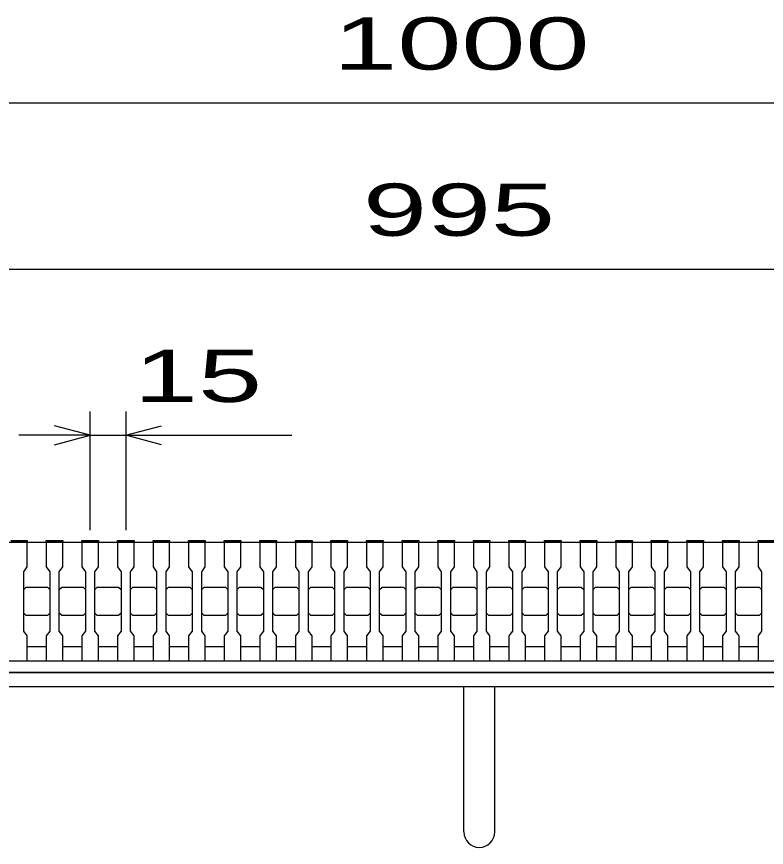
# Model space of a CAD drawing. Units: millimetres, scale not verified. Extents: x -1820 to 1731, y -1282 to 1054.
# Drawn here: x -1045.5 to -729.5, y -701.1 to -351.2 of the extents above; entities that cross this region are included whole.
import ezdxf
from ezdxf.enums import TextEntityAlignment as Align

# ---------------------------------------------------------------- set-up
doc = ezdxf.new("R2010")
doc.units = ezdxf.units.MM
doc.header["$LTSCALE"] = 10
for name, color, linetype, lineweight in [('16', 3, 'Continuous', 25), ('19', 6, 'Continuous', 25), ('22', 4, 'Continuous', 25)]:
    doc.layers.add(name, color=color, linetype=linetype, lineweight=lineweight)
doc.styles.add('ベクトル', font='')
doc.styles.get('ベクトル').set_extended_font_data('ベクトル')

msp = doc.modelspace()

# ---------------------------------------------------------------- linework, layer by layer
at = {"layer": '16'}
for p, q in [((-1348, -572.5), (-353, -572.5)), ((-1048, -571.8), (-1041, -571.8)), ((-1041, -572.5), (-1048, -572.5)), ((-1041, -571.8), (-1041, -572.5)), ((-1041, -583), (-1041, -572.5)), ((-1033, -572.5), (-1033, -571.8)), ((-1033, -571.8), (-1026, -571.8)), ((-1033, -572.5), (-1033, -583)), ((-1026, -572.5), (-1033, -572.5)), ((-1026, -571.8), (-1026, -572.5)), ((-1026, -583), (-1026, -572.5)), ((-1018, -572.5), (-1018, -571.8)), ((-1018, -571.8), (-1011, -571.8)), ((-1018, -572.5), (-1018, -583)), ((-1011, -572.5), (-1018, -572.5)), ((-1011, -571.8), (-1011, -572.5)), ((-1011, -583), (-1011, -572.5)), ((-1003, -572.5), (-1003, -571.8)), ((-1003, -571.8), (-996, -571.8)), ((-1003, -572.5), (-1003, -583)), ((-996, -572.5), (-1003, -572.5)), ((-996, -571.8), (-996, -572.5)), ((-996, -583), (-996, -572.5)), ((-988, -572.5), (-988, -571.8)), ((-988, -571.8), (-981, -571.8)), ((-988, -572.5), (-988, -583)), ((-981, -572.5), (-988, -572.5)), ((-981, -571.8), (-981, -572.5)), ((-981, -583), (-981, -572.5)), ((-973, -572.5), (-973, -571.8)), ((-973, -571.8), (-966, -571.8)), ((-973, -572.5), (-973, -583)), ((-966, -572.5), (-973, -572.5)), ((-966, -571.8), (-966, -572.5)), ((-966, -583), (-966, -572.5)), ((-958, -572.5), (-958, -571.8)), ((-958, -571.8), (-951, -571.8)), ((-958, -572.5), (-958, -583)), ((-951, -572.5), (-958, -572.5)), ((-951, -571.8), (-951, -572.5)), ((-951, -583), (-951, -572.5)), ((-943, -572.5), (-943, -571.8)), ((-943, -571.8), (-936, -571.8)), ((-943, -572.5), (-943, -583)), ((-936, -572.5), (-943, -572.5)), ((-936, -571.8), (-936, -572.5)), ((-936, -583), (-936, -572.5)), ((-928, -572.5), (-928, -571.8)), ((-928, -571.8), (-921, -571.8)), ((-928, -572.5), (-928, -583)), ((-921, -572.5), (-928, -572.5)), ((-921, -571.8), (-921, -572.5)), ((-921, -583), (-921, -572.5)), ((-913, -572.5), (-913, -571.8)), ((-913, -571.8), (-906, -571.8)), ((-913, -572.5), (-913, -583)), ((-906, -572.5), (-913, -572.5)), ((-906, -571.8), (-906, -572.5)), ((-906, -583), (-906, -572.5)), ((-898, -572.5), (-898, -571.8)), ((-898, -571.8), (-891, -571.8)), ((-898, -572.5), (-898, -583)), ((-891, -572.5), (-898, -572.5)), ((-891, -571.8), (-891, -572.5)), ((-891, -583), (-891, -572.5)), ((-883, -572.5), (-883, -571.8)), ((-883, -571.8), (-876, -571.8)), ((-883, -572.5), (-883, -583)), ((-876, -572.5), (-883, -572.5)), ((-876, -571.8), (-876, -572.5)), ((-876, -583), (-876, -572.5)), ((-868, -572.5), (-868, -571.8)), ((-868, -571.8), (-861, -571.8)), ((-868, -572.5), (-868, -583)), ((-861, -572.5), (-868, -572.5)), ((-861, -571.8), (-861, -572.5)), ((-861, -583), (-861, -572.5)), ((-853, -572.5), (-853, -571.8)), ((-853, -571.8), (-846, -571.8)), ((-853, -572.5), (-853, -583)), ((-846, -572.5), (-853, -572.5)), ((-846, -571.8), (-846, -572.5)), ((-846, -583), (-846, -572.5)), ((-838, -572.5), (-838, -571.8)), ((-838, -571.8), (-831, -571.8)), ((-838, -572.5), (-838, -583)), ((-831, -572.5), (-838, -572.5)), ((-831, -571.8), (-831, -572.5)), ((-831, -583), (-831, -572.5)), ((-823, -572.5), (-823, -571.8)), ((-823, -571.8), (-816, -571.8)), ((-823, -572.5), (-823, -583)), ((-816, -572.5), (-823, -572.5)), ((-816, -571.8), (-816, -572.5)), ((-816, -583), (-816, -572.5)), ((-808, -572.5), (-808, -571.8)), ((-808, -571.8), (-801, -571.8)), ((-808, -572.5), (-808, -583)), ((-801, -572.5), (-808, -572.5)), ((-801, -571.8), (-801, -572.5)), ((-801, -583), (-801, -572.5)), ((-793, -572.5), (-793, -571.8)), ((-793, -571.8), (-786, -571.8)), ((-793, -572.5), (-793, -583)), ((-786, -572.5), (-793, -572.5)), ((-786, -571.8), (-786, -572.5)), ((-786, -583), (-786, -572.5)), ((-778, -572.5), (-778, -571.8)), ((-778, -571.8), (-771, -571.8)), ((-778, -572.5), (-778, -583)), ((-771, -572.5), (-778, -572.5)), ((-771, -571.8), (-771, -572.5)), ((-771, -583), (-771, -572.5)), ((-763, -572.5), (-763, -571.8)), ((-763, -571.8), (-756, -571.8)), ((-763, -572.5), (-763, -583)), ((-756, -572.5), (-763, -572.5)), ((-756, -571.8), (-756, -572.5)), ((-756, -583), (-756, -572.5)), ((-748, -572.5), (-748, -571.8)), ((-748, -571.8), (-741, -571.8)), ((-748, -572.5), (-748, -583)), ((-741, -572.5), (-748, -572.5)), ((-741, -571.8), (-741, -572.5)), ((-741, -583), (-741, -572.5)), ((-733, -572.5), (-733, -571.8)), ((-733, -571.8), (-726, -571.8)), ((-733, -572.5), (-733, -583)), ((-726, -572.5), (-733, -572.5)), ((-1042.5, -585), (-1041, -583)), ((-1033, -583), (-1031.5, -585)), ((-1027.5, -585), (-1026, -583)), ((-1018, -583), (-1016.5, -585)), ((-1012.5, -585), (-1011, -583)), ((-1003, -583), (-1001.5, -585)), ((-997.5, -585), (-996, -583)), ((-988, -583), (-986.5, -585)), ((-982.5, -585), (-981, -583)), ((-973, -583), (-971.5, -585)), ((-967.5, -585), (-966, -583)), ((-958, -583), (-956.5, -585)), ((-952.5, -585), (-951, -583)), ((-943, -583), (-941.5, -585)), ((-937.5, -585), (-936, -583)), ((-928, -583), (-926.5, -585)), ((-922.5, -585), (-921, -583)), ((-913, -583), (-911.5, -585)), ((-907.5, -585), (-906, -583)), ((-898, -583), (-896.5, -585)), ((-892.5, -585), (-891, -583)), ((-883, -583), (-881.5, -585)), ((-877.5, -585), (-876, -583)), ((-868, -583), (-866.5, -585)), ((-862.5, -585), (-861, -583)), ((-853, -583), (-851.5, -585)), ((-847.5, -585), (-846, -583)), ((-838, -583), (-836.5, -585)), ((-832.5, -585), (-831, -583)), ((-823, -583), (-821.5, -585)), ((-817.5, -585), (-816, -583)), ((-808, -583), (-806.5, -585)), ((-802.5, -585), (-801, -583)), ((-793, -583), (-791.5, -585)), ((-787.5, -585), (-786, -583)), ((-778, -583), (-776.5, -585)), ((-772.5, -585), (-771, -583)), ((-763, -583), (-761.5, -585)), ((-757.5, -585), (-756, -583)), ((-748, -583), (-746.5, -585)), ((-742.5, -585), (-741, -583)), ((-733, -583), (-731.5, -585)), ((-1042.5, -610), (-1042.5, -585)), ((-1031.5, -585), (-1031.5, -610)), ((-1027.5, -610), (-1027.5, -585)), ((-1016.5, -585), (-1016.5, -610)), ((-1012.5, -610), (-1012.5, -585)), ((-1001.5, -585), (-1001.5, -610)), ((-997.5, -610), (-997.5, -585)), ((-986.5, -585), (-986.5, -610)), ((-982.5, -610), (-982.5, -585)), ((-971.5, -585), (-971.5, -610)), ((-967.5, -610), (-967.5, -585)), ((-956.5, -585), (-956.5, -610)), ((-952.5, -610), (-952.5, -585)), ((-941.5, -585), (-941.5, -610)), ((-937.5, -610), (-937.5, -585)), ((-926.5, -585), (-926.5, -610)), ((-922.5, -610), (-922.5, -585)), ((-911.5, -585), (-911.5, -610)), ((-907.5, -610), (-907.5, -585)), ((-896.5, -585), (-896.5, -610)), ((-892.5, -610), (-892.5, -585)), ((-881.5, -585), (-881.5, -610)), ((-877.5, -610), (-877.5, -585)), ((-866.5, -585), (-866.5, -610)), ((-862.5, -610), (-862.5, -585)), ((-851.5, -585), (-851.5, -610)), ((-847.5, -610), (-847.5, -585)), ((-836.5, -585), (-836.5, -610)), ((-832.5, -610), (-832.5, -585)), ((-821.5, -585), (-821.5, -610)), ((-817.5, -610), (-817.5, -585)), ((-806.5, -585), (-806.5, -610)), ((-802.5, -610), (-802.5, -585)), ((-791.5, -585), (-791.5, -610)), ((-787.5, -610), (-787.5, -585)), ((-776.5, -585), (-776.5, -610)), ((-772.5, -610), (-772.5, -585)), ((-761.5, -585), (-761.5, -610)), ((-757.5, -610), (-757.5, -585)), ((-746.5, -585), (-746.5, -610)), ((-742.5, -610), (-742.5, -585)), ((-731.5, -585), (-731.5, -610)), ((-1042.5, -592.5), (-1041.5, -591.5)), ((-1041.5, -591.5), (-1032.5, -591.5)), ((-1032.5, -591.5), (-1031.5, -592.5)), ((-1027.5, -592.5), (-1026.5, -591.5)), ((-1026.5, -591.5), (-1017.5, -591.5)), ((-1017.5, -591.5), (-1016.5, -592.5)), ((-1012.5, -592.5), (-1011.5, -591.5)), ((-1011.5, -591.5), (-1002.5, -591.5)), ((-1002.5, -591.5), (-1001.5, -592.5)), ((-997.5, -592.5), (-996.5, -591.5)), ((-996.5, -591.5), (-987.5, -591.5)), ((-987.5, -591.5), (-986.5, -592.5)), ((-982.5, -592.5), (-981.5, -591.5)), ((-981.5, -591.5), (-972.5, -591.5)), ((-972.5, -591.5), (-971.5, -592.5)), ((-967.5, -592.5), (-966.5, -591.5)), ((-966.5, -591.5), (-957.5, -591.5)), ((-957.5, -591.5), (-956.5, -592.5)), ((-952.5, -592.5), (-951.5, -591.5)), ((-951.5, -591.5), (-942.5, -591.5)), ((-942.5, -591.5), (-941.5, -592.5)), ((-937.5, -592.5), (-936.5, -591.5)), ((-936.5, -591.5), (-927.5, -591.5)), ((-927.5, -591.5), (-926.5, -592.5)), ((-922.5, -592.5), (-921.5, -591.5)), ((-921.5, -591.5), (-912.5, -591.5)), ((-912.5, -591.5), (-911.5, -592.5)), ((-907.5, -592.5), (-906.5, -591.5)), ((-906.5, -591.5), (-897.5, -591.5)), ((-897.5, -591.5), (-896.5, -592.5)), ((-892.5, -592.5), (-891.5, -591.5)), ((-891.5, -591.5), (-882.5, -591.5)), ((-882.5, -591.5), (-881.5, -592.5)), ((-877.5, -592.5), (-876.5, -591.5)), ((-876.5, -591.5), (-867.5, -591.5)), ((-867.5, -591.5), (-866.5, -592.5)), ((-862.5, -592.5), (-861.5, -591.5)), ((-861.5, -591.5), (-852.5, -591.5)), ((-852.5, -591.5), (-851.5, -592.5)), ((-847.5, -592.5), (-846.5, -591.5)), ((-846.5, -591.5), (-837.5, -591.5)), ((-837.5, -591.5), (-836.5, -592.5)), ((-832.5, -592.5), (-831.5, -591.5)), ((-831.5, -591.5), (-822.5, -591.5)), ((-822.5, -591.5), (-821.5, -592.5)), ((-817.5, -592.5), (-816.5, -591.5)), ((-816.5, -591.5), (-807.5, -591.5)), ((-807.5, -591.5), (-806.5, -592.5)), ((-802.5, -592.5), (-801.5, -591.5)), ((-801.5, -591.5), (-792.5, -591.5)), ((-792.5, -591.5), (-791.5, -592.5)), ((-787.5, -592.5), (-786.5, -591.5)), ((-786.5, -591.5), (-777.5, -591.5)), ((-777.5, -591.5), (-776.5, -592.5)), ((-772.5, -592.5), (-771.5, -591.5)), ((-771.5, -591.5), (-762.5, -591.5)), ((-762.5, -591.5), (-761.5, -592.5)), ((-757.5, -592.5), (-756.5, -591.5)), ((-756.5, -591.5), (-747.5, -591.5)), ((-747.5, -591.5), (-746.5, -592.5)), ((-742.5, -592.5), (-741.5, -591.5)), ((-741.5, -591.5), (-732.5, -591.5)), ((-732.5, -591.5), (-731.5, -592.5)), ((-1041.5, -603.5), (-1042.5, -602.5)), ((-1032.5, -603.5), (-1041.5, -603.5)), ((-1031.5, -602.5), (-1032.5, -603.5)), ((-1026.5, -603.5), (-1027.5, -602.5)), ((-1017.5, -603.5), (-1026.5, -603.5)), ((-1016.5, -602.5), (-1017.5, -603.5)), ((-1011.5, -603.5), (-1012.5, -602.5)), ((-1002.5, -603.5), (-1011.5, -603.5)), ((-1001.5, -602.5), (-1002.5, -603.5)), ((-996.5, -603.5), (-997.5, -602.5)), ((-987.5, -603.5), (-996.5, -603.5)), ((-986.5, -602.5), (-987.5, -603.5)), ((-981.5, -603.5), (-982.5, -602.5)), ((-972.5, -603.5), (-981.5, -603.5)), ((-971.5, -602.5), (-972.5, -603.5)), ((-966.5, -603.5), (-967.5, -602.5)), ((-957.5, -603.5), (-966.5, -603.5)), ((-956.5, -602.5), (-957.5, -603.5)), ((-951.5, -603.5), (-952.5, -602.5)), ((-942.5, -603.5), (-951.5, -603.5)), ((-941.5, -602.5), (-942.5, -603.5)), ((-936.5, -603.5), (-937.5, -602.5)), ((-927.5, -603.5), (-936.5, -603.5)), ((-926.5, -602.5), (-927.5, -603.5)), ((-921.5, -603.5), (-922.5, -602.5)), ((-912.5, -603.5), (-921.5, -603.5)), ((-911.5, -602.5), (-912.5, -603.5)), ((-906.5, -603.5), (-907.5, -602.5)), ((-897.5, -603.5), (-906.5, -603.5)), ((-896.5, -602.5), (-897.5, -603.5)), ((-891.5, -603.5), (-892.5, -602.5)), ((-882.5, -603.5), (-891.5, -603.5)), ((-881.5, -602.5), (-882.5, -603.5)), ((-876.5, -603.5), (-877.5, -602.5)), ((-867.5, -603.5), (-876.5, -603.5)), ((-866.5, -602.5), (-867.5, -603.5)), ((-861.5, -603.5), (-862.5, -602.5)), ((-852.5, -603.5), (-861.5, -603.5)), ((-851.5, -602.5), (-852.5, -603.5)), ((-846.5, -603.5), (-847.5, -602.5)), ((-837.5, -603.5), (-846.5, -603.5)), ((-836.5, -602.5), (-837.5, -603.5)), ((-831.5, -603.5), (-832.5, -602.5)), ((-822.5, -603.5), (-831.5, -603.5)), ((-821.5, -602.5), (-822.5, -603.5)), ((-816.5, -603.5), (-817.5, -602.5)), ((-807.5, -603.5), (-816.5, -603.5)), ((-806.5, -602.5), (-807.5, -603.5)), ((-801.5, -603.5), (-802.5, -602.5)), ((-792.5, -603.5), (-801.5, -603.5)), ((-791.5, -602.5), (-792.5, -603.5)), ((-786.5, -603.5), (-787.5, -602.5)), ((-777.5, -603.5), (-786.5, -603.5)), ((-776.5, -602.5), (-777.5, -603.5)), ((-771.5, -603.5), (-772.5, -602.5)), ((-762.5, -603.5), (-771.5, -603.5)), ((-761.5, -602.5), (-762.5, -603.5)), ((-756.5, -603.5), (-757.5, -602.5)), ((-747.5, -603.5), (-756.5, -603.5)), ((-746.5, -602.5), (-747.5, -603.5)), ((-741.5, -603.5), (-742.5, -602.5)), ((-732.5, -603.5), (-741.5, -603.5)), ((-731.5, -602.5), (-732.5, -603.5)), ((-1041, -612), (-1042.5, -610)), ((-1041, -622.5), (-1041, -612)), ((-1031.5, -610), (-1033, -612)), ((-1033, -612), (-1033, -622.5)), ((-1026, -612), (-1027.5, -610)), ((-1026, -622.5), (-1026, -612)), ((-1016.5, -610), (-1018, -612)), ((-1018, -612), (-1018, -622.5)), ((-1011, -612), (-1012.5, -610)), ((-1011, -622.5), (-1011, -612)), ((-1001.5, -610), (-1003, -612)), ((-1003, -612), (-1003, -622.5)), ((-996, -612), (-997.5, -610)), ((-996, -622.5), (-996, -612)), ((-986.5, -610), (-988, -612)), ((-988, -612), (-988, -622.5)), ((-981, -612), (-982.5, -610)), ((-981, -622.5), (-981, -612)), ((-971.5, -610), (-973, -612)), ((-973, -612), (-973, -622.5)), ((-966, -612), (-967.5, -610)), ((-966, -622.5), (-966, -612)), ((-956.5, -610), (-958, -612)), ((-958, -612), (-958, -622.5)), ((-951, -612), (-952.5, -610)), ((-951, -622.5), (-951, -612)), ((-941.5, -610), (-943, -612)), ((-943, -612), (-943, -622.5)), ((-936, -612), (-937.5, -610)), ((-936, -622.5), (-936, -612)), ((-926.5, -610), (-928, -612)), ((-928, -612), (-928, -622.5)), ((-921, -612), (-922.5, -610)), ((-921, -622.5), (-921, -612)), ((-911.5, -610), (-913, -612)), ((-913, -612), (-913, -622.5)), ((-906, -612), (-907.5, -610)), ((-906, -622.5), (-906, -612)), ((-896.5, -610), (-898, -612)), ((-898, -612), (-898, -622.5)), ((-891, -612), (-892.5, -610)), ((-891, -622.5), (-891, -612)), ((-881.5, -610), (-883, -612)), ((-883, -612), (-883, -622.5)), ((-876, -612), (-877.5, -610)), ((-876, -622.5), (-876, -612)), ((-866.5, -610), (-868, -612)), ((-868, -612), (-868, -622.5)), ((-861, -612), (-862.5, -610)), ((-861, -622.5), (-861, -612)), ((-851.5, -610), (-853, -612)), ((-853, -612), (-853, -622.5)), ((-846, -612), (-847.5, -610)), ((-846, -622.5), (-846, -612)), ((-836.5, -610), (-838, -612)), ((-838, -612), (-838, -622.5)), ((-831, -612), (-832.5, -610)), ((-831, -622.5), (-831, -612)), ((-821.5, -610), (-823, -612)), ((-823, -612), (-823, -622.5)), ((-816, -612), (-817.5, -610)), ((-816, -622.5), (-816, -612)), ((-806.5, -610), (-808, -612)), ((-808, -612), (-808, -622.5)), ((-801, -612), (-802.5, -610)), ((-801, -622.5), (-801, -612)), ((-791.5, -610), (-793, -612)), ((-793, -612), (-793, -622.5)), ((-786, -612), (-787.5, -610)), ((-786, -622.5), (-786, -612)), ((-776.5, -610), (-778, -612)), ((-778, -612), (-778, -622.5)), ((-771, -612), (-772.5, -610)), ((-771, -622.5), (-771, -612)), ((-761.5, -610), (-763, -612)), ((-763, -612), (-763, -622.5)), ((-756, -612), (-757.5, -610)), ((-756, -622.5), (-756, -612)), ((-746.5, -610), (-748, -612)), ((-748, -612), (-748, -622.5)), ((-741, -612), (-742.5, -610)), ((-741, -622.5), (-741, -612)), ((-731.5, -610), (-733, -612)), ((-733, -612), (-733, -622.5)), ((-1041, -616.5), (-1033, -616.5)), ((-1026, -616.5), (-1018, -616.5)), ((-1011, -616.5), (-1003, -616.5)), ((-996, -616.5), (-988, -616.5)), ((-981, -616.5), (-973, -616.5)), ((-966, -616.5), (-958, -616.5)), ((-951, -616.5), (-943, -616.5)), ((-936, -616.5), (-928, -616.5)), ((-921, -616.5), (-913, -616.5)), ((-906, -616.5), (-898, -616.5)), ((-891, -616.5), (-883, -616.5)), ((-876, -616.5), (-868, -616.5)), ((-861, -616.5), (-853, -616.5)), ((-846, -616.5), (-838, -616.5)), ((-831, -616.5), (-823, -616.5)), ((-816, -616.5), (-808, -616.5)), ((-801, -616.5), (-793, -616.5)), ((-786, -616.5), (-778, -616.5)), ((-771, -616.5), (-763, -616.5)), ((-756, -616.5), (-748, -616.5)), ((-741, -616.5), (-733, -616.5)), ((-1348, -622.5), (-353, -622.5)), ((-1048, -622.5), (-1041, -622.5)), ((-1033, -622.5), (-1026, -622.5)), ((-1018, -622.5), (-1011, -622.5)), ((-1003, -622.5), (-996, -622.5)), ((-988, -622.5), (-981, -622.5)), ((-973, -622.5), (-966, -622.5)), ((-958, -622.5), (-951, -622.5)), ((-943, -622.5), (-936, -622.5)), ((-928, -622.5), (-921, -622.5)), ((-913, -622.5), (-906, -622.5)), ((-898, -622.5), (-891, -622.5)), ((-883, -622.5), (-876, -622.5)), ((-868, -622.5), (-861, -622.5)), ((-853, -622.5), (-846, -622.5)), ((-838, -622.5), (-831, -622.5)), ((-823, -622.5), (-816, -622.5)), ((-808, -622.5), (-801, -622.5)), ((-793, -622.5), (-786, -622.5)), ((-778, -622.5), (-771, -622.5)), ((-763, -622.5), (-756, -622.5)), ((-748, -622.5), (-741, -622.5)), ((-733, -622.5), (-726, -622.5)), ((-353, -627.5), (-1348, -627.5))]:
    msp.add_line(p, q, dxfattribs=at)
at = {"layer": '19'}
for p, q in [((-1350.5, -627.5), (-350.5, -627.5)), ((-350.5, -633.5), (-1350.5, -633.5)), ((-857, -694.61), (-857, -633.5)), ((-844, -694.61), (-844, -633.5))]:
    msp.add_line(p, q, dxfattribs=at)
msp.add_arc((-850.5, -694.61), 6.5, 180, 0, dxfattribs=at)
at = {"layer": '22'}
for p, q in [((-1350.5, -387.5), (-350.5, -387.5)), ((-1348, -457.5), (-353, -457.5)), ((-1014.5, -567.5), (-1014.5, -517.5)), ((-999.5, -517.5), (-999.5, -567.5)), ((-1014.5, -527.5), (-1029.5, -523.5)), ((-999.5, -527.5), (-984.5, -523.5)), ((-1014.5, -527.5), (-1044.5, -527.5)), ((-1029.5, -531.5), (-1014.5, -527.5)), ((-1014.5, -527.5), (-999.5, -527.5)), ((-984.5, -531.5), (-999.5, -527.5)), ((-999.5, -527.5), (-929.5, -527.5))]:
    msp.add_line(p, q, dxfattribs=at)

# ---------------------------------------------------------------- texts
at = {"layer": '22', "color": 2, "style": 'ベクトル', "width": 1.65}
for s, p in [(' 1000 ', (-925.5, -362.5)), (' 995 ', (-913, -432.5)), (' 15 ', (-1009.5, -502.5))]:
    msp.add_text(s, height=21.99, dxfattribs=at).set_placement(p, align=Align.MIDDLE_LEFT)

doc.saveas('drawing.dxf')
